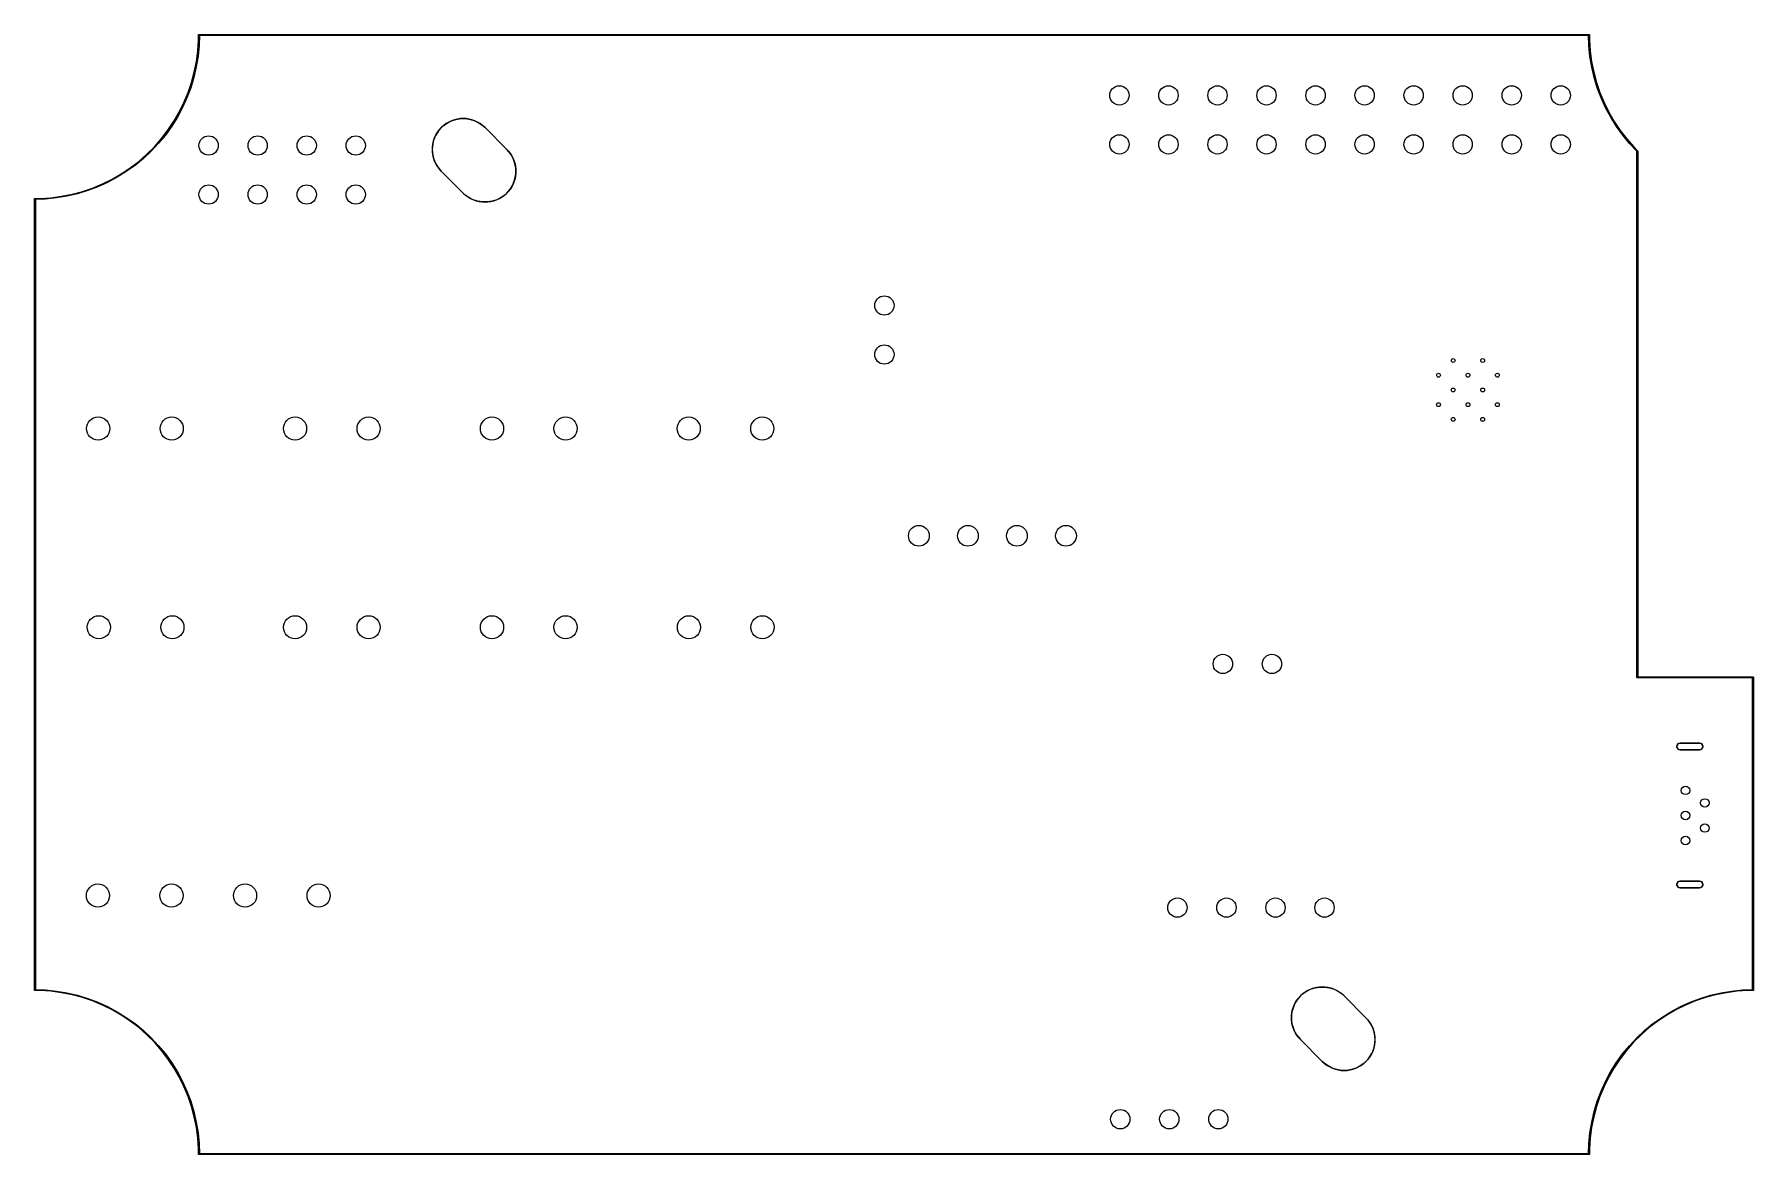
# Model space of a CAD drawing. Extents: x 89 to 178, y -115 to -57.
import ezdxf

# ---------------------------------------------------------------- set-up
doc = ezdxf.new("R2010")
doc.units = 0
doc.layers.add('BLACK', color=7, linetype='CONTINUOUS')

msp = doc.modelspace()

# ---------------------------------------------------------------- linework, layer by layer
at = {"layer": 'BLACK', "linetype": 'CONTINUOUS'}
for p, q in [((97.476903, -56.990433), (97.478689, -56.988646)), ((97.476903, -56.994143), (97.476903, -56.990433)), ((97.478689, -56.988646), (97.479775, -56.985305)), ((97.479775, -56.985305), (97.488023, -56.979312)), ((97.488023, -56.979312), (97.490433, -56.976903)), ((97.490433, -56.976903), (97.491682, -56.976654)), ((97.491682, -56.976654), (97.492275, -56.976224)), ((97.492275, -56.976224), (97.493847, -56.976224)), ((97.493847, -56.976224), (97.5, -56.975)), ((97.5, -56.975), (169.5, -56.975)), ((169.5, -56.975), (169.506153, -56.976224)), ((169.506153, -56.976224), (169.507725, -56.976224)), ((169.507725, -56.976224), (169.508317, -56.976654)), ((169.508317, -56.976654), (169.509567, -56.976903)), ((169.509567, -56.976903), (169.511976, -56.979312)), ((169.511976, -56.979312), (169.520225, -56.985305)), ((169.520225, -56.985305), (169.52131, -56.988646)), ((169.52131, -56.988646), (169.523097, -56.990433)), ((169.523097, -56.990433), (169.523097, -56.994143)), ((97.366282, -58.381279), (97.438709, -57.83114)), ((97.438709, -57.83114), (97.475, -57.277443)), ((97.506747, -57.557562), (97.452067, -58.112736)), ((97.475, -57), (97.476903, -56.994143)), ((97.475, -57.277443), (97.475, -57)), ((97.524182, -57.025), (97.506747, -57.557562)), ((169.47582, -57.025), (97.524182, -57.025)), ((169.493334, -57.558799), (169.47582, -57.025)), ((169.548257, -58.115194), (169.493334, -57.558799)), ((169.523097, -56.994143), (169.525, -57)), ((169.525, -57), (169.52502, -57.278059)), ((169.52502, -57.278059), (169.561473, -57.832981)), ((169.561473, -57.832981), (169.634221, -58.384321)), ((97.361195, -58.663145), (97.234518, -59.206432)), ((97.258029, -58.925502), (97.366282, -58.381279)), ((97.452067, -58.112736), (97.361195, -58.663145)), ((169.639532, -58.666793), (169.548257, -58.115194)), ((169.634221, -58.384321), (169.742952, -58.929706)), ((169.766767, -59.211223), (169.639532, -58.666793)), ((96.936052, -59.986918), (97.114414, -59.461481)), ((97.234518, -59.206432), (97.072579, -59.740271)), ((97.114414, -59.461481), (97.258029, -58.925502)), ((169.742952, -58.929706), (169.887199, -59.466791)), ((169.929416, -59.746141), (169.766767, -59.211223)), ((169.887199, -59.466791), (170.06634, -59.993266)), ((96.478287, -60.997227), (96.723706, -60.499566)), ((96.876073, -60.262376), (96.64584, -60.770511)), ((96.723706, -60.499566), (96.936052, -59.986918)), ((97.072579, -59.740271), (96.876073, -60.262376)), ((170.126777, -60.269248), (169.929416, -59.746141)), ((170.06634, -59.993266), (170.279606, -60.506866)), ((170.358003, -60.778294), (170.126777, -60.269248)), ((170.279606, -60.506866), (170.526078, -61.005383)), ((96.382867, -61.2625), (96.088278, -61.736236)), ((96.200844, -61.477772), (96.478287, -60.997227)), ((96.64584, -60.770511), (96.382867, -61.2625)), ((110.572021, -61.456108), (110.810803, -61.378523)), ((110.810803, -61.378523), (111.05878, -61.339247)), ((111.05878, -61.339247), (111.30985, -61.339247)), ((111.30985, -61.339247), (111.557827, -61.378523)), ((111.557827, -61.378523), (111.796609, -61.456108)), ((170.622098, -61.271088), (170.358003, -60.778294)), ((170.526078, -61.005383), (170.804698, -61.486672)), ((170.917928, -61.745511), (170.622098, -61.271088)), ((95.763337, -62.189691), (95.409434, -62.620923)), ((95.554773, -62.379363), (95.892566, -61.939143)), ((96.088278, -61.736236), (95.763337, -62.189691)), ((95.892566, -61.939143), (96.200844, -61.477772)), ((109.628523, -62.560803), (109.706108, -62.322021)), ((109.706108, -62.322021), (109.82009, -62.098318)), ((109.82009, -62.098318), (109.967665, -61.895198)), ((109.967665, -61.895198), (110.145198, -61.717665)), ((110.145198, -61.717665), (110.348318, -61.57009)), ((110.348318, -61.57009), (110.572021, -61.456108)), ((111.796609, -61.456108), (112.020312, -61.57009)), ((112.020312, -61.57009), (112.223432, -61.717665)), ((112.223432, -61.717665), (112.315686, -61.802944)), ((113.447056, -62.934315), (112.315685, -61.802944)), ((112.315686, -61.802944), (113.447056, -62.934314)), ((170.804698, -61.486672), (171.114265, -61.948662)), ((171.244218, -62.199523), (170.917928, -61.745511)), ((171.114265, -61.948662), (171.45345, -62.389368)), ((171.599567, -62.631171), (171.244218, -62.199523)), ((94.379363, -63.554773), (94.796548, -63.188912)), ((95.028085, -63.028085), (94.620923, -63.409434)), ((94.796548, -63.188912), (95.188912, -62.796548)), ((95.409434, -62.620923), (95.028085, -63.028085)), ((95.188912, -62.796548), (95.554773, -62.379363)), ((109.589247, -62.80878), (109.628523, -62.560803)), ((109.589247, -63.05985), (109.589247, -62.80878)), ((109.628523, -63.307827), (109.589247, -63.05985)), ((113.447056, -62.934314), (113.532335, -63.026568)), ((113.532335, -63.026568), (113.67991, -63.229688)), ((171.45345, -62.389368), (171.820793, -62.806892)), ((171.975091, -63.030772), (171.599567, -62.631171)), ((171.820793, -62.806892), (172.017739, -63.00318)), ((171.975, -90.3), (171.975091, -63.030772)), ((172.017739, -63.00318), (172.017739, -63.003181)), ((172.017739, -63.003181), (172.020559, -63.008692)), ((172.020559, -63.008692), (172.023189, -63.011322)), ((172.023189, -63.011322), (172.024005, -63.015427)), ((172.024005, -63.015427), (172.024777, -63.016935)), ((172.024777, -63.016935), (172.024569, -63.018261)), ((172.024569, -63.018261), (172.025092, -63.020889)), ((172.025092, -63.020889), (172.025, -90.275)), ((93.736236, -64.088278), (93.2625, -64.382867)), ((93.477772, -64.200844), (93.939143, -63.892566)), ((94.189691, -63.763337), (93.736236, -64.088278)), ((93.939143, -63.892566), (94.379363, -63.554773)), ((94.620923, -63.409434), (94.189691, -63.763337)), ((109.706108, -63.546609), (109.628523, -63.307827)), ((109.82009, -63.770312), (109.706108, -63.546609)), ((109.967665, -63.973432), (109.82009, -63.770312)), ((110.052944, -64.065686), (109.967665, -63.973432)), ((110.052944, -64.065685), (111.184315, -65.197056)), ((111.184314, -65.197056), (110.052944, -64.065686)), ((113.67991, -63.229688), (113.793892, -63.453391)), ((113.793892, -63.453391), (113.871477, -63.692173)), ((113.871477, -63.692173), (113.910753, -63.94015)), ((113.910753, -63.94015), (113.910753, -64.19122)), ((91.461481, -65.114414), (91.986918, -64.936052)), ((92.262376, -64.876073), (91.740271, -65.072579)), ((91.986918, -64.936052), (92.499566, -64.723706)), ((92.770511, -64.64584), (92.262376, -64.876073)), ((92.499566, -64.723706), (92.997227, -64.478287)), ((93.2625, -64.382867), (92.770511, -64.64584)), ((92.997227, -64.478287), (93.477772, -64.200844)), ((113.67991, -64.901683), (113.532335, -65.104802)), ((113.793892, -64.677979), (113.67991, -64.901683)), ((113.871477, -64.439197), (113.793892, -64.677979)), ((113.910753, -64.19122), (113.871477, -64.439197)), ((88.975, -65.5), (88.976224, -65.493846)), ((88.975, -106.5), (88.975, -65.5)), ((88.976224, -65.492275), (88.976654, -65.491682)), ((88.976224, -65.493846), (88.976224, -65.492275)), ((88.976654, -65.491682), (88.976903, -65.490433)), ((88.976903, -65.490433), (88.979312, -65.488023)), ((88.979312, -65.488023), (88.985305, -65.479775)), ((88.985305, -65.479775), (88.988646, -65.478689)), ((88.988646, -65.478689), (88.990433, -65.476903)), ((88.990433, -65.476903), (88.994144, -65.476903)), ((88.994144, -65.476903), (89, -65.475)), ((89, -65.475), (89.277443, -65.475)), ((89.557562, -65.506747), (89.025, -65.524181)), ((89.025, -65.524181), (89.025, -106.475818)), ((89.277443, -65.475), (89.83114, -65.438709)), ((90.112736, -65.452067), (89.557562, -65.506747)), ((89.83114, -65.438709), (90.381279, -65.366282)), ((90.663145, -65.361195), (90.112736, -65.452067)), ((90.381279, -65.366282), (90.925502, -65.258029)), ((91.206432, -65.234518), (90.663145, -65.361195)), ((90.925502, -65.258029), (91.461481, -65.114414)), ((91.740271, -65.072579), (91.206432, -65.234518)), ((111.276568, -65.282335), (111.184314, -65.197056)), ((111.479688, -65.42991), (111.276568, -65.282335)), ((111.703391, -65.543892), (111.479688, -65.42991)), ((111.942173, -65.621477), (111.703391, -65.543892)), ((112.19015, -65.660753), (111.942173, -65.621477)), ((112.44122, -65.660753), (112.19015, -65.660753)), ((112.689197, -65.621477), (112.44122, -65.660753)), ((112.927979, -65.543892), (112.689197, -65.621477)), ((113.151683, -65.42991), (112.927979, -65.543892)), ((113.354802, -65.282335), (113.151683, -65.42991)), ((113.532335, -65.104802), (113.354802, -65.282335)), ((171.976903, -90.309567), (171.975, -90.3)), ((171.990433, -90.323097), (171.976903, -90.309567)), ((172, -90.325), (171.990433, -90.323097)), ((177.975, -90.325), (172, -90.325)), ((172.025, -90.275), (178, -90.275)), ((177.975, -106.475818), (177.975, -90.325)), ((178, -90.275), (178.009567, -90.276903)), ((178.009567, -90.276903), (178.023097, -90.290433)), ((178.023097, -90.290433), (178.025, -90.3)), ((178.025, -90.3), (178.025, -106.5)), ((174.048363, -93.840859), (174.074493, -93.777775)), ((174.048363, -93.909141), (174.048363, -93.840859)), ((174.074493, -93.972225), (174.048363, -93.909141)), ((174.074493, -93.777775), (174.122775, -93.729493)), ((174.122775, -94.020507), (174.074493, -93.972225)), ((174.122775, -93.729493), (174.185859, -93.703363)), ((174.185859, -94.046637), (174.122775, -94.020507)), ((174.185859, -93.703363), (174.22, -93.7)), ((174.22, -94.05), (174.185859, -94.046637)), ((174.22, -93.7), (175.22, -93.7)), ((175.22, -93.7), (174.22, -93.7)), ((175.22, -94.05), (174.22, -94.05)), ((174.22, -94.05), (175.22, -94.05)), ((175.22, -93.7), (175.254141, -93.703363)), ((175.254141, -94.046637), (175.22, -94.05)), ((175.254141, -93.703363), (175.317225, -93.729493)), ((175.317225, -94.020507), (175.254141, -94.046637)), ((175.317225, -93.729493), (175.365507, -93.777775)), ((175.365507, -93.972225), (175.317225, -94.020507)), ((175.365507, -93.777775), (175.391637, -93.840859)), ((175.391637, -93.909141), (175.365507, -93.972225)), ((175.391637, -93.840859), (175.391637, -93.909141)), ((174.048363, -100.990859), (174.074493, -100.927775)), ((174.048363, -101.059141), (174.048363, -100.990859)), ((174.074493, -101.122225), (174.048363, -101.059141)), ((174.074493, -100.927775), (174.122775, -100.879493)), ((174.122775, -101.170507), (174.074493, -101.122225)), ((174.122775, -100.879493), (174.185859, -100.853363)), ((174.185859, -101.196637), (174.122775, -101.170507)), ((174.185859, -100.853363), (174.22, -100.85)), ((174.22, -101.2), (174.185859, -101.196637)), ((174.22, -100.85), (175.22, -100.85)), ((175.22, -100.85), (174.22, -100.85)), ((175.22, -101.2), (174.22, -101.2)), ((174.22, -101.2), (175.22, -101.2)), ((175.22, -100.85), (175.254141, -100.853363)), ((175.254141, -101.196637), (175.22, -101.2)), ((175.254141, -100.853363), (175.317225, -100.879493)), ((175.317225, -101.170507), (175.254141, -101.196637)), ((175.317225, -100.879493), (175.365507, -100.927775)), ((175.365507, -101.122225), (175.317225, -101.170507)), ((175.365507, -100.927775), (175.391637, -100.990859)), ((175.391637, -101.059141), (175.365507, -101.122225)), ((175.391637, -100.990859), (175.391637, -101.059141)), ((88.976224, -106.506153), (88.975, -106.5)), ((88.976224, -106.507725), (88.976224, -106.506153)), ((88.976654, -106.508317), (88.976224, -106.507725)), ((88.976903, -106.509567), (88.976654, -106.508317)), ((88.979312, -106.511976), (88.976903, -106.509567)), ((88.985305, -106.520225), (88.979312, -106.511976)), ((88.988646, -106.52131), (88.985305, -106.520225)), ((88.990433, -106.523097), (88.988646, -106.52131)), ((88.994144, -106.523097), (88.990433, -106.523097)), ((89, -106.525), (88.994144, -106.523097)), ((89.277443, -106.525), (89, -106.525)), ((89.025, -106.475818), (89.557562, -106.493253)), ((89.83114, -106.561291), (89.277443, -106.525)), ((89.557562, -106.493253), (90.112736, -106.547933)), ((90.381279, -106.633718), (89.83114, -106.561291)), ((90.112736, -106.547933), (90.663145, -106.638805)), ((90.925502, -106.741971), (90.381279, -106.633718)), ((90.663145, -106.638805), (91.206432, -106.765482)), ((91.461481, -106.885586), (90.925502, -106.741971)), ((91.206432, -106.765482), (91.740271, -106.927421)), ((154.467665, -106.895198), (154.645198, -106.717665)), ((154.645198, -106.717665), (154.848318, -106.57009)), ((154.848318, -106.57009), (155.072021, -106.456108)), ((155.072021, -106.456108), (155.310803, -106.378523)), ((155.310803, -106.378523), (155.55878, -106.339247)), ((155.55878, -106.339247), (155.80985, -106.339247)), ((155.80985, -106.339247), (156.057827, -106.378523)), ((156.057827, -106.378523), (156.296609, -106.456108)), ((156.296609, -106.456108), (156.520312, -106.57009)), ((156.520312, -106.57009), (156.723432, -106.717665)), ((156.723432, -106.717665), (156.815686, -106.802944)), ((157.947056, -107.934315), (156.815685, -106.802944)), ((156.815686, -106.802944), (157.947056, -107.934314)), ((175.259729, -106.927421), (175.793568, -106.765482)), ((176.074498, -106.741971), (175.538519, -106.885586)), ((175.793568, -106.765482), (176.336855, -106.638805)), ((176.618721, -106.633718), (176.074498, -106.741971)), ((176.336855, -106.638805), (176.887264, -106.547933)), ((177.16886, -106.561291), (176.618721, -106.633718)), ((176.887264, -106.547933), (177.442438, -106.493253)), ((177.722557, -106.525), (177.16886, -106.561291)), ((177.442438, -106.493253), (177.975, -106.475818)), ((178, -106.525), (177.722557, -106.525)), ((178.005856, -106.523097), (178, -106.525)), ((178.009567, -106.523097), (178.005856, -106.523097)), ((178.011353, -106.52131), (178.009567, -106.523097)), ((178.014695, -106.520225), (178.011353, -106.52131)), ((178.020687, -106.511976), (178.014695, -106.520225)), ((178.023097, -106.509567), (178.020687, -106.511976)), ((178.023345, -106.508317), (178.023097, -106.509567)), ((178.023776, -106.507725), (178.023345, -106.508317)), ((178.025, -106.5), (178.023776, -106.506153)), ((178.023776, -106.506153), (178.023776, -106.507725)), ((91.986918, -107.063948), (91.461481, -106.885586)), ((91.740271, -106.927421), (92.262376, -107.123927)), ((92.499566, -107.276294), (91.986918, -107.063948)), ((92.262376, -107.123927), (92.770511, -107.35416)), ((92.997227, -107.521713), (92.499566, -107.276294)), ((92.770511, -107.35416), (93.2625, -107.617133)), ((93.477772, -107.799156), (92.997227, -107.521713)), ((93.2625, -107.617133), (93.736236, -107.911722)), ((154.089247, -107.80878), (154.128523, -107.560803)), ((154.128523, -107.560803), (154.206108, -107.322021)), ((154.206108, -107.322021), (154.32009, -107.098318)), ((154.32009, -107.098318), (154.467665, -106.895198)), ((173.263764, -107.911722), (173.7375, -107.617133)), ((174.002773, -107.521713), (173.522228, -107.799156)), ((173.7375, -107.617133), (174.229489, -107.35416)), ((174.500434, -107.276294), (174.002773, -107.521713)), ((174.229489, -107.35416), (174.737624, -107.123927)), ((175.013082, -107.063948), (174.500434, -107.276294)), ((174.737624, -107.123927), (175.259729, -106.927421)), ((175.538519, -106.885586), (175.013082, -107.063948)), ((93.939143, -108.107434), (93.477772, -107.799156)), ((93.736236, -107.911722), (94.189691, -108.236663)), ((94.379363, -108.445227), (93.939143, -108.107434)), ((94.189691, -108.236663), (94.620923, -108.590566)), ((94.796548, -108.811088), (94.379363, -108.445227)), ((94.620923, -108.590566), (95.028085, -108.971915)), ((154.089247, -108.05985), (154.089247, -107.80878)), ((154.128523, -108.307827), (154.089247, -108.05985)), ((154.206108, -108.546609), (154.128523, -108.307827)), ((154.32009, -108.770312), (154.206108, -108.546609)), ((157.947056, -107.934314), (158.032335, -108.026568)), ((158.032335, -108.026568), (158.17991, -108.229688)), ((158.17991, -108.229688), (158.293892, -108.453391)), ((158.293892, -108.453391), (158.371477, -108.692173)), ((171.971915, -108.971915), (172.379077, -108.590566)), ((172.620637, -108.445227), (172.203452, -108.811088)), ((172.379077, -108.590566), (172.810309, -108.236663)), ((173.060857, -108.107434), (172.620637, -108.445227)), ((172.810309, -108.236663), (173.263764, -107.911722)), ((173.522228, -107.799156), (173.060857, -108.107434)), ((95.188912, -109.203452), (94.796548, -108.811088)), ((95.028085, -108.971915), (95.409434, -109.379077)), ((95.554773, -109.620637), (95.188912, -109.203452)), ((95.409434, -109.379077), (95.763337, -109.810309)), ((154.467665, -108.973432), (154.32009, -108.770312)), ((154.552944, -109.065686), (154.467665, -108.973432)), ((154.552944, -109.065685), (155.684315, -110.197056)), ((155.684314, -110.197056), (154.552944, -109.065686)), ((158.371477, -109.439197), (158.293892, -109.677979)), ((158.371477, -108.692173), (158.410753, -108.94015)), ((158.410753, -109.19122), (158.371477, -109.439197)), ((158.410753, -108.94015), (158.410753, -109.19122)), ((171.236663, -109.810309), (171.590566, -109.379077)), ((171.811088, -109.203452), (171.445227, -109.620637)), ((171.590566, -109.379077), (171.971915, -108.971915)), ((172.203452, -108.811088), (171.811088, -109.203452)), ((95.892566, -110.060857), (95.554773, -109.620637)), ((95.763337, -109.810309), (96.088278, -110.263764)), ((96.200844, -110.522228), (95.892566, -110.060857)), ((96.088278, -110.263764), (96.382867, -110.7375)), ((155.776568, -110.282335), (155.684314, -110.197056)), ((155.979688, -110.42991), (155.776568, -110.282335)), ((157.854802, -110.282335), (157.651683, -110.42991)), ((158.032335, -110.104802), (157.854802, -110.282335)), ((158.17991, -109.901683), (158.032335, -110.104802)), ((158.293892, -109.677979), (158.17991, -109.901683)), ((170.617133, -110.7375), (170.911722, -110.263764)), ((171.107434, -110.060857), (170.799156, -110.522228)), ((170.911722, -110.263764), (171.236663, -109.810309)), ((171.445227, -109.620637), (171.107434, -110.060857)), ((96.478287, -111.002773), (96.200844, -110.522228)), ((96.382867, -110.7375), (96.64584, -111.229489)), ((96.723706, -111.500434), (96.478287, -111.002773)), ((96.64584, -111.229489), (96.876073, -111.737624)), ((156.203391, -110.543892), (155.979688, -110.42991)), ((156.442173, -110.621477), (156.203391, -110.543892)), ((156.69015, -110.660753), (156.442173, -110.621477)), ((156.94122, -110.660753), (156.69015, -110.660753)), ((157.189197, -110.621477), (156.94122, -110.660753)), ((157.427979, -110.543892), (157.189197, -110.621477)), ((157.651683, -110.42991), (157.427979, -110.543892)), ((170.123927, -111.737624), (170.35416, -111.229489)), ((170.521713, -111.002773), (170.276294, -111.500434)), ((170.35416, -111.229489), (170.617133, -110.7375)), ((170.799156, -110.522228), (170.521713, -111.002773)), ((96.936052, -112.013082), (96.723706, -111.500434)), ((96.876073, -111.737624), (97.072579, -112.259729)), ((97.114414, -112.538519), (96.936052, -112.013082)), ((170.063948, -112.013082), (169.885586, -112.538519)), ((169.927421, -112.259729), (170.123927, -111.737624)), ((170.276294, -111.500434), (170.063948, -112.013082)), ((97.072579, -112.259729), (97.234518, -112.793568)), ((97.258029, -113.074498), (97.114414, -112.538519)), ((97.234518, -112.793568), (97.361195, -113.336855)), ((97.366282, -113.618721), (97.258029, -113.074498)), ((169.741971, -113.074498), (169.633718, -113.618721)), ((169.638805, -113.336855), (169.765482, -112.793568)), ((169.885586, -112.538519), (169.741971, -113.074498)), ((169.765482, -112.793568), (169.927421, -112.259729)), ((97.361195, -113.336855), (97.452067, -113.887264)), ((97.438709, -114.16886), (97.366282, -113.618721)), ((97.452067, -113.887264), (97.506747, -114.442438)), ((169.493253, -114.442438), (169.547933, -113.887264)), ((169.547933, -113.887264), (169.638805, -113.336855)), ((169.633718, -113.618721), (169.561291, -114.16886)), ((97.475, -114.722557), (97.438709, -114.16886)), ((97.475, -115), (97.475, -114.722557)), ((97.506747, -114.442438), (97.524182, -114.975)), ((169.475818, -114.975), (169.493253, -114.442438)), ((169.561291, -114.16886), (169.525, -114.722557)), ((169.525, -114.722557), (169.525, -115)), ((97.476903, -115.005856), (97.475, -115)), ((97.476903, -115.009567), (97.476903, -115.005856)), ((97.478689, -115.011353), (97.476903, -115.009567)), ((97.479775, -115.014695), (97.478689, -115.011353)), ((97.488023, -115.020687), (97.479775, -115.014695)), ((97.490433, -115.023097), (97.488023, -115.020687)), ((97.491682, -115.023345), (97.490433, -115.023097)), ((97.492275, -115.023776), (97.491682, -115.023345)), ((97.493847, -115.023776), (97.492275, -115.023776)), ((97.5, -115.025), (97.493847, -115.023776)), ((169.5, -115.025), (97.5, -115.025)), ((97.524182, -114.975), (169.475818, -114.975)), ((169.506153, -115.023776), (169.5, -115.025)), ((169.507725, -115.023776), (169.506153, -115.023776)), ((169.508317, -115.023345), (169.507725, -115.023776)), ((169.509567, -115.023097), (169.508317, -115.023345)), ((169.511976, -115.020687), (169.509567, -115.023097)), ((169.520225, -115.014695), (169.511976, -115.020687)), ((169.52131, -115.011353), (169.520225, -115.014695)), ((169.523097, -115.009567), (169.52131, -115.011353)), ((169.525, -115), (169.523097, -115.005856)), ((169.523097, -115.005856), (169.523097, -115.009567))]:
    msp.add_line(p, q, dxfattribs=at)
at = {"layer": 'BLACK'}
for centre, radius in [((145.175, -60.135), 0.5), ((145.175, -60.135), 0.5), ((147.715, -60.135), 0.5), ((147.715, -60.135), 0.5), ((150.255, -60.135), 0.5), ((150.255, -60.135), 0.5), ((152.795, -60.135), 0.5), ((152.795, -60.135), 0.5), ((155.335, -60.135), 0.5), ((155.335, -60.135), 0.5), ((157.875, -60.135), 0.5), ((157.875, -60.135), 0.5), ((160.415, -60.135), 0.5), ((160.415, -60.135), 0.5), ((162.955, -60.135), 0.5), ((162.955, -60.135), 0.5), ((165.495, -60.135), 0.5), ((165.495, -60.135), 0.5), ((168.035, -60.135), 0.5), ((168.035, -60.135), 0.5), ((98, -62.735), 0.5), ((98, -62.735), 0.5), ((100.54, -62.735), 0.5), ((100.54, -62.735), 0.5), ((103.08, -62.735), 0.5), ((103.08, -62.735), 0.5), ((105.62, -62.735), 0.5), ((105.62, -62.735), 0.5), ((145.175, -62.675), 0.5), ((145.175, -62.675), 0.5), ((147.715, -62.675), 0.5), ((147.715, -62.675), 0.5), ((150.255, -62.675), 0.5), ((150.255, -62.675), 0.5), ((152.795, -62.675), 0.5), ((152.795, -62.675), 0.5), ((155.335, -62.675), 0.5), ((155.335, -62.675), 0.5), ((157.875, -62.675), 0.5), ((157.875, -62.675), 0.5), ((160.415, -62.675), 0.5), ((160.415, -62.675), 0.5), ((162.955, -62.675), 0.5), ((162.955, -62.675), 0.5), ((165.495, -62.675), 0.5), ((165.495, -62.675), 0.5), ((168.035, -62.675), 0.5), ((168.035, -62.675), 0.5), ((98, -65.275), 0.5), ((98, -65.275), 0.5), ((100.54, -65.275), 0.5), ((100.54, -65.275), 0.5), ((103.08, -65.275), 0.5), ((103.08, -65.275), 0.5), ((105.62, -65.275), 0.5), ((105.62, -65.275), 0.5), ((133, -71.025), 0.5), ((133, -71.025), 0.5), ((133, -73.565), 0.5), ((133, -73.565), 0.5), ((162.465499, -73.875), 0.1), ((162.465499, -73.875), 0.1), ((163.990499, -73.875), 0.1), ((163.990499, -73.875), 0.1), ((161.702999, -74.6375), 0.1), ((161.702999, -74.6375), 0.1), ((163.227999, -74.6375), 0.1), ((163.227999, -74.6375), 0.1), ((164.752999, -74.6375), 0.1), ((164.752999, -74.6375), 0.1), ((162.465499, -75.4), 0.1), ((162.465499, -75.4), 0.1), ((163.990499, -75.4), 0.1), ((163.990499, -75.4), 0.1), ((161.702999, -76.1625), 0.1), ((161.702999, -76.1625), 0.1), ((163.227999, -76.1625), 0.1), ((163.227999, -76.1625), 0.1), ((164.752999, -76.1625), 0.1), ((164.752999, -76.1625), 0.1), ((92.2775, -77.4), 0.6), ((92.2775, -77.4), 0.6), ((96.0875, -77.4), 0.6), ((96.0875, -77.4), 0.6), ((102.4775, -77.4), 0.6), ((102.4775, -77.4), 0.6), ((106.2875, -77.4), 0.6), ((106.2875, -77.4), 0.6), ((112.6775, -77.4), 0.6), ((112.6775, -77.4), 0.6), ((116.4875, -77.4), 0.6), ((116.4875, -77.4), 0.6), ((122.8675, -77.4), 0.6), ((122.8675, -77.4), 0.6), ((126.6775, -77.4), 0.6), ((126.6775, -77.4), 0.6), ((162.465499, -76.925), 0.1), ((162.465499, -76.925), 0.1), ((163.990499, -76.925), 0.1), ((163.990499, -76.925), 0.1), ((134.7875, -82.9575), 0.5375), ((134.7875, -82.9575), 0.5375), ((137.3275, -82.9575), 0.5375), ((137.3275, -82.9575), 0.5375), ((139.8675, -82.9575), 0.5375), ((139.8675, -82.9575), 0.5375), ((142.4075, -82.9575), 0.5375), ((142.4075, -82.9575), 0.5375), ((92.3125, -87.7), 0.6), ((92.3125, -87.7), 0.6), ((96.1225, -87.7), 0.6), ((96.1225, -87.7), 0.6), ((102.4775, -87.7), 0.6), ((102.4775, -87.7), 0.6), ((106.2875, -87.7), 0.6), ((106.2875, -87.7), 0.6), ((112.6775, -87.7), 0.6), ((112.6775, -87.7), 0.6), ((116.4875, -87.7), 0.6), ((116.4875, -87.7), 0.6), ((122.8775, -87.7), 0.6), ((122.8775, -87.7), 0.6), ((126.6875, -87.7), 0.6), ((126.6875, -87.7), 0.6), ((150.535, -89.599999), 0.5), ((150.535, -89.599999), 0.5), ((153.075, -89.599999), 0.5), ((153.075, -89.599999), 0.5), ((174.5, -96.15), 0.22), ((174.5, -96.15), 0.22), ((175.5, -96.8), 0.22), ((175.5, -96.8), 0.22), ((174.5, -97.45), 0.22), ((174.5, -97.45), 0.22), ((175.5, -98.1), 0.22), ((175.5, -98.1), 0.22), ((174.5, -98.75), 0.22), ((174.5, -98.75), 0.22), ((92.2675, -101.6), 0.6), ((92.2675, -101.6), 0.6), ((96.0775, -101.6), 0.6), ((96.0775, -101.6), 0.6), ((99.8875, -101.6), 0.6), ((99.8875, -101.6), 0.6), ((103.6975, -101.6), 0.6), ((103.6975, -101.6), 0.6), ((148.18, -102.225), 0.5), ((148.18, -102.225), 0.5), ((150.72, -102.225), 0.5), ((150.72, -102.225), 0.5), ((153.26, -102.225), 0.5), ((153.26, -102.225), 0.5), ((155.8, -102.225), 0.5), ((155.8, -102.225), 0.5), ((145.22, -113.19), 0.5), ((145.22, -113.19), 0.5), ((147.76, -113.19), 0.5), ((147.76, -113.19), 0.5), ((150.3, -113.19), 0.5), ((150.3, -113.19), 0.5)]:
    msp.add_circle(centre, radius, dxfattribs=at)
for centre, radius, start, end in [((111.184315, -62.934315), 1.599999, 45, 225), ((112.315685, -64.065685), 1.599999, 225, 405), ((174.22, -93.875), 0.175, 90, 270), ((175.22, -93.875), 0.175, -90, 90), ((174.22, -101.025), 0.175, 90, 270), ((175.22, -101.025), 0.175, -90, 90), ((155.684315, -107.934315), 1.599999, 45, 225), ((156.815685, -109.065685), 1.599999, 225, 405)]:
    msp.add_arc(centre, radius, start, end, dxfattribs=at)

doc.saveas('drawing.dxf')
